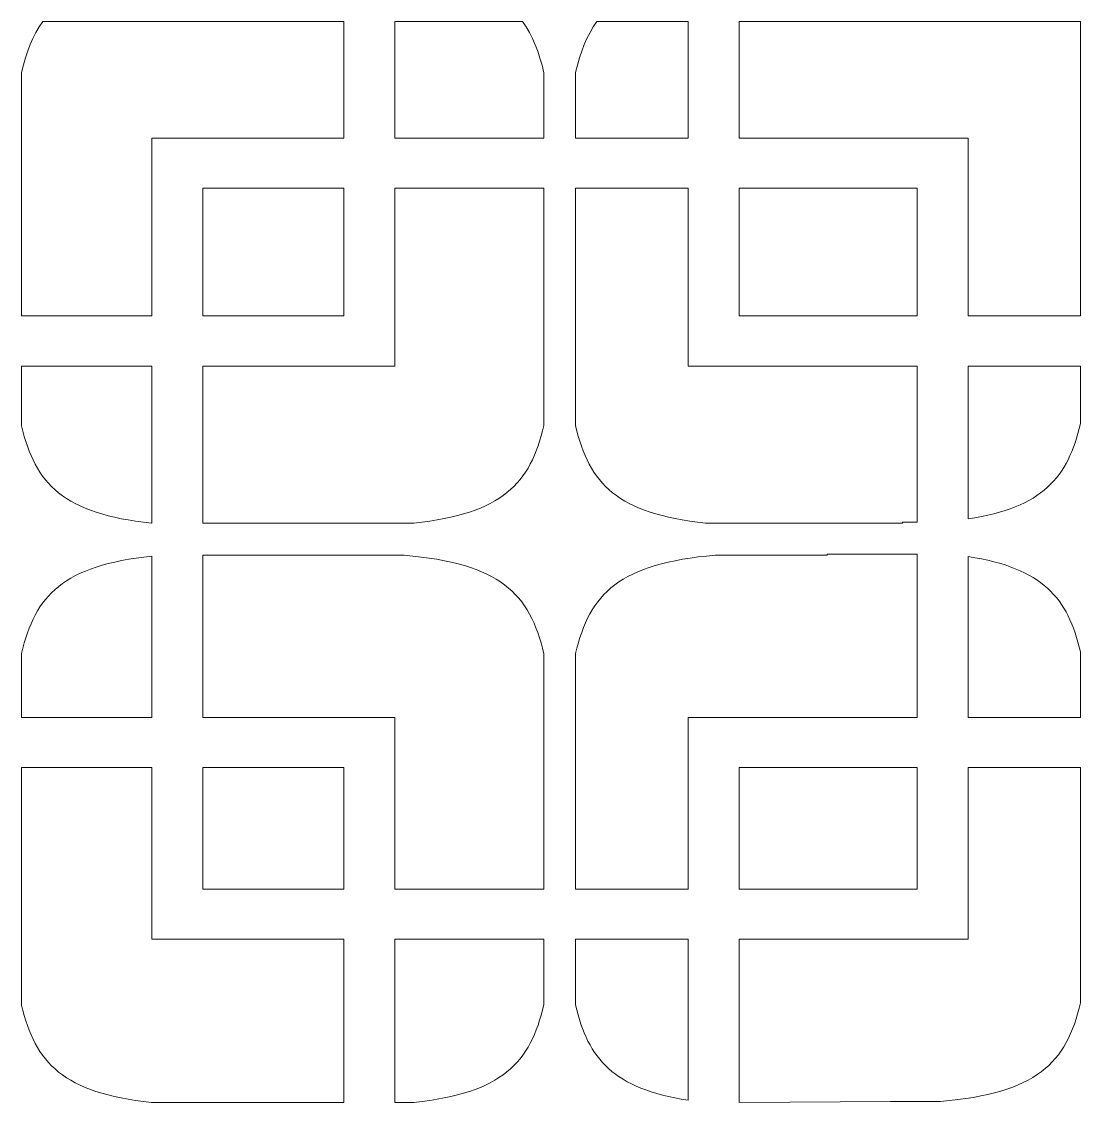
# Model space of a CAD drawing. Header units: millimetres. Extents: x -1200 to 1200, y -590 to 590.
# Drawn here: x -731 to -163, y 9 to 590 of the extents above; entities that cross this region are included whole.
import ezdxf

# ---------------------------------------------------------------- set-up
doc = ezdxf.new("R2010")
doc.units = ezdxf.units.MM
doc.header["$MEASUREMENT"] = 0
doc.layers.add('Layer 1', color=7, linetype='Continuous')

msp = doc.modelspace()

# ---------------------------------------------------------------- linework, layer by layer
at = {"layer": 'Layer 1', "color": 250, "lineweight": 20}
for points, knots in [([(-720.0131, 589.9961), (-720.0131, 589.9961), (-558.2731, 589.9961), (-558.2731, 589.9961), (-558.2731, 589.9961), (-558.2731, 527.3754), (-558.2731, 527.3754), (-558.2731, 527.3754), (-661.48, 527.3754), (-661.48, 527.3754), (-661.48, 527.3754), (-661.48, 431.7523), (-661.48, 431.7523), (-661.48, 431.7523), (-731.4806, 431.7523), (-731.4806, 431.7523), (-731.4806, 431.7523), (-731.4806, 562.7301), (-731.4806, 562.7301), (-731.4806, 562.7301), (-730.4956, 566.7383), (-730.4956, 566.7383), (-730.4956, 566.7383), (-729.4169, 570.5546), (-729.4169, 570.5546), (-729.4169, 570.5546), (-728.1975, 574.2029), (-728.1975, 574.2029), (-728.1975, 574.2029), (-726.8608, 577.6832), (-726.8608, 577.6832), (-726.8608, 577.6832), (-725.3833, 580.9954), (-725.3833, 580.9954), (-725.3833, 580.9954), (-723.7652, 584.1396), (-723.7652, 584.1396), (-723.7652, 584.1396), (-721.983, 587.1399), (-721.983, 587.1399), (-721.983, 587.1399), (-720.0131, 589.9961), (-720.0131, 589.9961)], [0, 0, 0, 0, 0.07142857, 0.07142857, 0.07142857, 0.14285714, 0.14285714, 0.14285714, 0.21428571, 0.21428571, 0.21428571, 0.28571429, 0.28571429, 0.28571429, 0.35714286, 0.35714286, 0.35714286, 0.42857143, 0.42857143, 0.42857143, 0.5, 0.5, 0.5, 0.57142857, 0.57142857, 0.57142857, 0.64285714, 0.64285714, 0.64285714, 0.71428571, 0.71428571, 0.71428571, 0.78571429, 0.78571429, 0.78571429, 0.85714286, 0.85714286, 0.85714286, 0.92857143, 0.92857143, 0.92857143, 1, 1, 1, 1]), ([(-530.8591, 589.9961), (-530.8591, 589.9961), (-462.3594, 589.9961), (-462.3594, 589.9961), (-462.3594, 589.9961), (-460.3895, 587.1159), (-460.3895, 587.1159), (-460.3895, 587.1159), (-458.5838, 584.1156), (-458.5838, 584.1156), (-458.5838, 584.1156), (-456.9657, 580.9234), (-456.9657, 580.9234), (-456.9657, 580.9234), (-455.4883, 577.5872), (-455.4883, 577.5872), (-455.4883, 577.5872), (-454.1282, 574.0589), (-454.1282, 574.0589), (-454.1282, 574.0589), (-452.9322, 570.3866), (-452.9322, 570.3866), (-452.9322, 570.3866), (-451.83, 566.5223), (-451.83, 566.5223), (-451.83, 566.5223), (-450.845, 562.514), (-450.845, 562.514), (-450.845, 562.514), (-450.845, 527.3754), (-450.845, 527.3754), (-450.845, 527.3754), (-530.8591, 527.3754), (-530.8591, 527.3754), (-530.8591, 527.3754), (-530.8591, 589.9961), (-530.8591, 589.9961)], [0, 0, 0, 0, 0.08333333, 0.08333333, 0.08333333, 0.16666667, 0.16666667, 0.16666667, 0.25, 0.25, 0.25, 0.33333333, 0.33333333, 0.33333333, 0.41666667, 0.41666667, 0.41666667, 0.5, 0.5, 0.5, 0.58333333, 0.58333333, 0.58333333, 0.66666667, 0.66666667, 0.66666667, 0.75, 0.75, 0.75, 0.83333333, 0.83333333, 0.83333333, 0.91666667, 0.91666667, 0.91666667, 1, 1, 1, 1]), ([(-422.282, 589.9961), (-422.282, 589.9961), (-373.3168, 589.9961), (-373.3168, 589.9961), (-373.3168, 589.9961), (-373.3168, 527.3754), (-373.3168, 527.3754), (-373.3168, 527.3754), (-433.7728, 527.3754), (-433.7728, 527.3754), (-433.7728, 527.3754), (-433.7728, 562.6581), (-433.7728, 562.6581), (-433.7728, 562.6581), (-432.7879, 566.6663), (-432.7879, 566.6663), (-432.7879, 566.6663), (-431.7092, 570.4826), (-431.7092, 570.4826), (-431.7092, 570.4826), (-430.4898, 574.1549), (-430.4898, 574.1549), (-430.4898, 574.1549), (-429.1531, 577.6352), (-429.1531, 577.6352), (-429.1531, 577.6352), (-427.6757, 580.9714), (-427.6757, 580.9714), (-427.6757, 580.9714), (-426.0341, 584.1396), (-426.0341, 584.1396), (-426.0341, 584.1396), (-424.2519, 587.1399), (-424.2519, 587.1399), (-424.2519, 587.1399), (-422.282, 589.9961), (-422.282, 589.9961)], [0, 0, 0, 0, 0.08333333, 0.08333333, 0.08333333, 0.16666667, 0.16666667, 0.16666667, 0.25, 0.25, 0.25, 0.33333333, 0.33333333, 0.33333333, 0.41666667, 0.41666667, 0.41666667, 0.5, 0.5, 0.5, 0.58333333, 0.58333333, 0.58333333, 0.66666667, 0.66666667, 0.66666667, 0.75, 0.75, 0.75, 0.83333333, 0.83333333, 0.83333333, 0.91666667, 0.91666667, 0.91666667, 1, 1, 1, 1]), ([(-345.9028, 589.9961), (-345.9028, 589.9961), (-162.5177, 589.9961), (-162.5177, 589.9961), (-162.5177, 589.9961), (-162.5177, 431.7523), (-162.5177, 431.7523), (-162.5177, 431.7523), (-222.8331, 431.7523), (-222.8331, 431.7523), (-222.8331, 431.7523), (-222.8331, 527.3754), (-222.8331, 527.3754), (-222.8331, 527.3754), (-345.9028, 527.3754), (-345.9028, 527.3754), (-345.9028, 527.3754), (-345.9028, 589.9961), (-345.9028, 589.9961)], [0, 0, 0, 0, 0.16666667, 0.16666667, 0.16666667, 0.33333333, 0.33333333, 0.33333333, 0.5, 0.5, 0.5, 0.66666667, 0.66666667, 0.66666667, 0.83333333, 0.83333333, 0.83333333, 1, 1, 1, 1]), ([(-634.066, 431.7523), (-634.066, 431.7523), (-558.2731, 431.7523), (-558.2731, 431.7523), (-558.2731, 431.7523), (-558.2731, 500.4694), (-558.2731, 500.4694), (-558.2731, 500.4694), (-634.066, 500.4694), (-634.066, 500.4694), (-634.066, 500.4694), (-634.066, 431.7523), (-634.066, 431.7523)], [0, 0, 0, 0, 0.25, 0.25, 0.25, 0.5, 0.5, 0.5, 0.75, 0.75, 0.75, 1, 1, 1, 1]), ([(-520.658, 320.408), (-520.658, 320.408), (-634.066, 320.408), (-634.066, 320.408), (-634.066, 320.408), (-634.066, 404.8223), (-634.066, 404.8223), (-634.066, 404.8223), (-530.8591, 404.8223), (-530.8591, 404.8223), (-530.8591, 404.8223), (-530.8591, 500.4694), (-530.8591, 500.4694), (-530.8591, 500.4694), (-450.8216, 500.4694), (-450.8216, 500.4694), (-450.8216, 500.4694), (-450.8216, 412.4788), (-450.8216, 412.4788), (-450.8216, 412.4788), (-450.845, 412.4788), (-450.845, 412.4788), (-450.845, 412.4788), (-450.845, 372.9479), (-450.845, 372.9479), (-450.845, 372.9479), (-451.5486, 370.0677), (-451.5486, 370.0677), (-451.5486, 370.0677), (-452.299, 367.2595), (-452.299, 367.2595), (-452.299, 367.2595), (-453.0963, 364.5233), (-453.0963, 364.5233), (-453.0963, 364.5233), (-453.964, 361.8831), (-453.964, 361.8831), (-453.964, 361.8831), (-454.902, 359.3389), (-454.902, 359.3389), (-454.902, 359.3389), (-455.887, 356.8907), (-455.887, 356.8907), (-455.887, 356.8907), (-456.9657, 354.5145), (-456.9657, 354.5145), (-456.9657, 354.5145), (-458.1148, 352.2104), (-458.1148, 352.2104), (-458.1148, 352.2104), (-459.3577, 350.0022), (-459.3577, 350.0022), (-459.3577, 350.0022), (-460.6944, 347.89), (-460.6944, 347.89), (-460.6944, 347.89), (-462.1014, 345.8259), (-462.1014, 345.8259), (-462.1014, 345.8259), (-463.6023, 343.8817), (-463.6023, 343.8817), (-463.6023, 343.8817), (-465.2204, 341.9856), (-465.2204, 341.9856), (-465.2204, 341.9856), (-466.9323, 340.1855), (-466.9323, 340.1855), (-466.9323, 340.1855), (-468.7614, 338.4573), (-468.7614, 338.4573), (-468.7614, 338.4573), (-470.7079, 336.8012), (-470.7079, 336.8012), (-470.7079, 336.8012), (-472.7715, 335.2411), (-472.7715, 335.2411), (-472.7715, 335.2411), (-474.9759, 333.729), (-474.9759, 333.729), (-474.9759, 333.729), (-477.2506, 332.3129), (-477.2506, 332.3129), (-477.2506, 332.3129), (-479.6895, 330.9688), (-479.6895, 330.9688), (-479.6895, 330.9688), (-482.2457, 329.6967), (-482.2457, 329.6967), (-482.2457, 329.6967), (-484.966, 328.5206), (-484.966, 328.5206), (-484.966, 328.5206), (-487.8035, 327.3925), (-487.8035, 327.3925), (-487.8035, 327.3925), (-490.8052, 326.3364), (-490.8052, 326.3364), (-490.8052, 326.3364), (-493.9711, 325.3524), (-493.9711, 325.3524), (-493.9711, 325.3524), (-497.2776, 324.4403), (-497.2776, 324.4403), (-497.2776, 324.4403), (-500.7483, 323.6002), (-500.7483, 323.6002), (-500.7483, 323.6002), (-504.3832, 322.8321), (-504.3832, 322.8321), (-504.3832, 322.8321), (-508.1822, 322.1121), (-508.1822, 322.1121), (-508.1822, 322.1121), (-512.1688, 321.4881), (-512.1688, 321.4881), (-512.1688, 321.4881), (-516.3196, 320.912), (-516.3196, 320.912), (-516.3196, 320.912), (-520.658, 320.408), (-520.658, 320.408)], [0, 0, 0, 0, 0.025, 0.025, 0.025, 0.05, 0.05, 0.05, 0.075, 0.075, 0.075, 0.1, 0.1, 0.1, 0.125, 0.125, 0.125, 0.15, 0.15, 0.15, 0.175, 0.175, 0.175, 0.2, 0.2, 0.2, 0.225, 0.225, 0.225, 0.25, 0.25, 0.25, 0.275, 0.275, 0.275, 0.3, 0.3, 0.3, 0.325, 0.325, 0.325, 0.35, 0.35, 0.35, 0.375, 0.375, 0.375, 0.4, 0.4, 0.4, 0.425, 0.425, 0.425, 0.45, 0.45, 0.45, 0.475, 0.475, 0.475, 0.5, 0.5, 0.5, 0.525, 0.525, 0.525, 0.55, 0.55, 0.55, 0.575, 0.575, 0.575, 0.6, 0.6, 0.6, 0.625, 0.625, 0.625, 0.65, 0.65, 0.65, 0.675, 0.675, 0.675, 0.7, 0.7, 0.7, 0.725, 0.725, 0.725, 0.75, 0.75, 0.75, 0.775, 0.775, 0.775, 0.8, 0.8, 0.8, 0.825, 0.825, 0.825, 0.85, 0.85, 0.85, 0.875, 0.875, 0.875, 0.9, 0.9, 0.9, 0.925, 0.925, 0.925, 0.95, 0.95, 0.95, 0.975, 0.975, 0.975, 1, 1, 1, 1]), ([(-258.1734, 320.408), (-258.1734, 320.408), (-364.0068, 320.408), (-364.0068, 320.408), (-364.0068, 320.408), (-368.3217, 320.912), (-368.3217, 320.912), (-368.3217, 320.912), (-372.4725, 321.4881), (-372.4725, 321.4881), (-372.4725, 321.4881), (-376.4357, 322.1121), (-376.4357, 322.1121), (-376.4357, 322.1121), (-380.2347, 322.8321), (-380.2347, 322.8321), (-380.2347, 322.8321), (-383.8696, 323.6002), (-383.8696, 323.6002), (-383.8696, 323.6002), (-387.3403, 324.4403), (-387.3403, 324.4403), (-387.3403, 324.4403), (-390.6469, 325.3524), (-390.6469, 325.3524), (-390.6469, 325.3524), (-393.7893, 326.3124), (-393.7893, 326.3124), (-393.7893, 326.3124), (-396.791, 327.3685), (-396.791, 327.3685), (-396.791, 327.3685), (-399.6285, 328.4966), (-399.6285, 328.4966), (-399.6285, 328.4966), (-402.3488, 329.6727), (-402.3488, 329.6727), (-402.3488, 329.6727), (-404.905, 330.9448), (-404.905, 330.9448), (-404.905, 330.9448), (-407.3438, 332.2889), (-407.3438, 332.2889), (-407.3438, 332.2889), (-409.642, 333.705), (-409.642, 333.705), (-409.642, 333.705), (-411.823, 335.1931), (-411.823, 335.1931), (-411.823, 335.1931), (-413.8866, 336.7532), (-413.8866, 336.7532), (-413.8866, 336.7532), (-415.833, 338.4093), (-415.833, 338.4093), (-415.833, 338.4093), (-417.6622, 340.1374), (-417.6622, 340.1374), (-417.6622, 340.1374), (-419.3741, 341.9376), (-419.3741, 341.9376), (-419.3741, 341.9376), (-420.9922, 343.8097), (-420.9922, 343.8097), (-420.9922, 343.8097), (-422.493, 345.7539), (-422.493, 345.7539), (-422.493, 345.7539), (-423.9236, 347.794), (-423.9236, 347.794), (-423.9236, 347.794), (-425.2368, 349.9302), (-425.2368, 349.9302), (-425.2368, 349.9302), (-426.4797, 352.1143), (-426.4797, 352.1143), (-426.4797, 352.1143), (-427.6288, 354.4185), (-427.6288, 354.4185), (-427.6288, 354.4185), (-428.7075, 356.7707), (-428.7075, 356.7707), (-428.7075, 356.7707), (-429.7159, 359.2429), (-429.7159, 359.2429), (-429.7159, 359.2429), (-430.6539, 361.763), (-430.6539, 361.763), (-430.6539, 361.763), (-431.5216, 364.4033), (-431.5216, 364.4033), (-431.5216, 364.4033), (-432.3424, 367.1155), (-432.3424, 367.1155), (-432.3424, 367.1155), (-433.0928, 369.8997), (-433.0928, 369.8997), (-433.0928, 369.8997), (-433.7728, 372.8039), (-433.7728, 372.8039), (-433.7728, 372.8039), (-433.7728, 500.4694), (-433.7728, 500.4694), (-433.7728, 500.4694), (-373.3168, 500.4694), (-373.3168, 500.4694), (-373.3168, 500.4694), (-373.3168, 404.8223), (-373.3168, 404.8223), (-373.3168, 404.8223), (-250.2471, 404.8223), (-250.2471, 404.8223), (-250.2471, 404.8223), (-250.2471, 320.912), (-250.2471, 320.912), (-250.2471, 320.912), (-258.1734, 320.912), (-258.1734, 320.912), (-258.1734, 320.912), (-258.1734, 320.408), (-258.1734, 320.408)], [0, 0, 0, 0, 0.025, 0.025, 0.025, 0.05, 0.05, 0.05, 0.075, 0.075, 0.075, 0.1, 0.1, 0.1, 0.125, 0.125, 0.125, 0.15, 0.15, 0.15, 0.175, 0.175, 0.175, 0.2, 0.2, 0.2, 0.225, 0.225, 0.225, 0.25, 0.25, 0.25, 0.275, 0.275, 0.275, 0.3, 0.3, 0.3, 0.325, 0.325, 0.325, 0.35, 0.35, 0.35, 0.375, 0.375, 0.375, 0.4, 0.4, 0.4, 0.425, 0.425, 0.425, 0.45, 0.45, 0.45, 0.475, 0.475, 0.475, 0.5, 0.5, 0.5, 0.525, 0.525, 0.525, 0.55, 0.55, 0.55, 0.575, 0.575, 0.575, 0.6, 0.6, 0.6, 0.625, 0.625, 0.625, 0.65, 0.65, 0.65, 0.675, 0.675, 0.675, 0.7, 0.7, 0.7, 0.725, 0.725, 0.725, 0.75, 0.75, 0.75, 0.775, 0.775, 0.775, 0.8, 0.8, 0.8, 0.825, 0.825, 0.825, 0.85, 0.85, 0.85, 0.875, 0.875, 0.875, 0.9, 0.9, 0.9, 0.925, 0.925, 0.925, 0.95, 0.95, 0.95, 0.975, 0.975, 0.975, 1, 1, 1, 1]), ([(-345.9028, 500.4694), (-345.9028, 500.4694), (-250.2471, 500.4694), (-250.2471, 500.4694), (-250.2471, 500.4694), (-250.2471, 431.7523), (-250.2471, 431.7523), (-250.2471, 431.7523), (-345.9028, 431.7523), (-345.9028, 431.7523), (-345.9028, 431.7523), (-345.9028, 500.4694), (-345.9028, 500.4694)], [0, 0, 0, 0, 0.25, 0.25, 0.25, 0.5, 0.5, 0.5, 0.75, 0.75, 0.75, 1, 1, 1, 1]), ([(-661.48, 320.408), (-661.48, 320.408), (-661.7379, 320.408), (-661.7379, 320.408), (-661.7379, 320.408), (-666.0529, 320.912), (-666.0529, 320.912), (-666.0529, 320.912), (-670.2037, 321.4881), (-670.2037, 321.4881), (-670.2037, 321.4881), (-674.1668, 322.1121), (-674.1668, 322.1121), (-674.1668, 322.1121), (-677.9659, 322.8081), (-677.9659, 322.8081), (-677.9659, 322.8081), (-681.6008, 323.6002), (-681.6008, 323.6002), (-681.6008, 323.6002), (-685.048, 324.4163), (-685.048, 324.4163), (-685.048, 324.4163), (-688.3546, 325.3284), (-688.3546, 325.3284), (-688.3546, 325.3284), (-691.497, 326.3124), (-691.497, 326.3124), (-691.497, 326.3124), (-694.4987, 327.3685), (-694.4987, 327.3685), (-694.4987, 327.3685), (-697.3597, 328.4726), (-697.3597, 328.4726), (-697.3597, 328.4726), (-700.0565, 329.6727), (-700.0565, 329.6727), (-700.0565, 329.6727), (-702.6361, 330.9448), (-702.6361, 330.9448), (-702.6361, 330.9448), (-705.0516, 332.2649), (-705.0516, 332.2649), (-705.0516, 332.2649), (-707.3732, 333.681), (-707.3732, 333.681), (-707.3732, 333.681), (-709.5306, 335.1691), (-709.5306, 335.1691), (-709.5306, 335.1691), (-711.5943, 336.7532), (-711.5943, 336.7532), (-711.5943, 336.7532), (-713.5407, 338.3853), (-713.5407, 338.3853), (-713.5407, 338.3853), (-715.3699, 340.0894), (-715.3699, 340.0894), (-715.3699, 340.0894), (-717.0818, 341.8896), (-717.0818, 341.8896), (-717.0818, 341.8896), (-718.6999, 343.7617), (-718.6999, 343.7617), (-718.6999, 343.7617), (-720.2008, 345.7299), (-720.2008, 345.7299), (-720.2008, 345.7299), (-721.6312, 347.77), (-721.6312, 347.77), (-721.6312, 347.77), (-722.9445, 349.8822), (-722.9445, 349.8822), (-722.9445, 349.8822), (-724.1873, 352.0903), (-724.1873, 352.0903), (-724.1873, 352.0903), (-725.3365, 354.3705), (-725.3365, 354.3705), (-725.3365, 354.3705), (-726.4152, 356.7227), (-726.4152, 356.7227), (-726.4152, 356.7227), (-727.4236, 359.1709), (-727.4236, 359.1709), (-727.4236, 359.1709), (-728.3616, 361.715), (-728.3616, 361.715), (-728.3616, 361.715), (-729.2293, 364.3313), (-729.2293, 364.3313), (-729.2293, 364.3313), (-730.0266, 367.0434), (-730.0266, 367.0434), (-730.0266, 367.0434), (-730.777, 369.8277), (-730.777, 369.8277), (-730.777, 369.8277), (-731.4806, 372.7079), (-731.4806, 372.7079), (-731.4806, 372.7079), (-731.4806, 404.8223), (-731.4806, 404.8223), (-731.4806, 404.8223), (-661.48, 404.8223), (-661.48, 404.8223), (-661.48, 404.8223), (-661.48, 320.408), (-661.48, 320.408)], [0, 0, 0, 0, 0.02777778, 0.02777778, 0.02777778, 0.05555556, 0.05555556, 0.05555556, 0.08333333, 0.08333333, 0.08333333, 0.11111111, 0.11111111, 0.11111111, 0.13888889, 0.13888889, 0.13888889, 0.16666667, 0.16666667, 0.16666667, 0.19444444, 0.19444444, 0.19444444, 0.22222222, 0.22222222, 0.22222222, 0.25, 0.25, 0.25, 0.27777778, 0.27777778, 0.27777778, 0.30555556, 0.30555556, 0.30555556, 0.33333333, 0.33333333, 0.33333333, 0.36111111, 0.36111111, 0.36111111, 0.38888889, 0.38888889, 0.38888889, 0.41666667, 0.41666667, 0.41666667, 0.44444444, 0.44444444, 0.44444444, 0.47222222, 0.47222222, 0.47222222, 0.5, 0.5, 0.5, 0.52777778, 0.52777778, 0.52777778, 0.55555556, 0.55555556, 0.55555556, 0.58333333, 0.58333333, 0.58333333, 0.61111111, 0.61111111, 0.61111111, 0.63888889, 0.63888889, 0.63888889, 0.66666667, 0.66666667, 0.66666667, 0.69444444, 0.69444444, 0.69444444, 0.72222222, 0.72222222, 0.72222222, 0.75, 0.75, 0.75, 0.77777778, 0.77777778, 0.77777778, 0.80555556, 0.80555556, 0.80555556, 0.83333333, 0.83333333, 0.83333333, 0.86111111, 0.86111111, 0.86111111, 0.88888889, 0.88888889, 0.88888889, 0.91666667, 0.91666667, 0.91666667, 0.94444444, 0.94444444, 0.94444444, 0.97222222, 0.97222222, 0.97222222, 1, 1, 1, 1]), ([(-222.8331, 322.6641), (-222.8331, 322.6641), (-219.1513, 323.2642), (-219.1513, 323.2642), (-219.1513, 323.2642), (-215.6571, 323.9363), (-215.6571, 323.9363), (-215.6571, 323.9363), (-212.2802, 324.6563), (-212.2802, 324.6563), (-212.2802, 324.6563), (-209.044, 325.4244), (-209.044, 325.4244), (-209.044, 325.4244), (-205.972, 326.2644), (-205.972, 326.2644), (-205.972, 326.2644), (-203.0172, 327.1765), (-203.0172, 327.1765), (-203.0172, 327.1765), (-200.2031, 328.1365), (-200.2031, 328.1365), (-200.2031, 328.1365), (-197.5063, 329.1687), (-197.5063, 329.1687), (-197.5063, 329.1687), (-194.9501, 330.2487), (-194.9501, 330.2487), (-194.9501, 330.2487), (-192.4877, 331.4008), (-192.4877, 331.4008), (-192.4877, 331.4008), (-190.1661, 332.6249), (-190.1661, 332.6249), (-190.1661, 332.6249), (-187.9618, 333.897), (-187.9618, 333.897), (-187.9618, 333.897), (-185.8747, 335.2411), (-185.8747, 335.2411), (-185.8747, 335.2411), (-183.8813, 336.6572), (-183.8813, 336.6572), (-183.8813, 336.6572), (-181.9818, 338.1453), (-181.9818, 338.1453), (-181.9818, 338.1453), (-180.1996, 339.6814), (-180.1996, 339.6814), (-180.1996, 339.6814), (-178.5111, 341.2895), (-178.5111, 341.2895), (-178.5111, 341.2895), (-176.9164, 342.9696), (-176.9164, 342.9696), (-176.9164, 342.9696), (-175.4156, 344.7218), (-175.4156, 344.7218), (-175.4156, 344.7218), (-173.9851, 346.5459), (-173.9851, 346.5459), (-173.9851, 346.5459), (-172.6718, 348.4181), (-172.6718, 348.4181), (-172.6718, 348.4181), (-171.4055, 350.3862), (-171.4055, 350.3862), (-171.4055, 350.3862), (-170.233, 352.4264), (-170.233, 352.4264), (-170.233, 352.4264), (-169.1308, 354.5145), (-169.1308, 354.5145), (-169.1308, 354.5145), (-168.099, 356.6987), (-168.099, 356.6987), (-168.099, 356.6987), (-167.114, 358.9309), (-167.114, 358.9309), (-167.114, 358.9309), (-166.2229, 361.259), (-166.2229, 361.259), (-166.2229, 361.259), (-165.3787, 363.6352), (-165.3787, 363.6352), (-165.3787, 363.6352), (-163.8544, 368.6516), (-163.8544, 368.6516), (-163.8544, 368.6516), (-162.5177, 373.98), (-162.5177, 373.98), (-162.5177, 373.98), (-162.5177, 404.8223), (-162.5177, 404.8223), (-162.5177, 404.8223), (-222.8331, 404.8223), (-222.8331, 404.8223), (-222.8331, 404.8223), (-222.8331, 322.6641), (-222.8331, 322.6641)], [0, 0, 0, 0, 0.03030303, 0.03030303, 0.03030303, 0.06060606, 0.06060606, 0.06060606, 0.09090909, 0.09090909, 0.09090909, 0.12121212, 0.12121212, 0.12121212, 0.15151515, 0.15151515, 0.15151515, 0.18181818, 0.18181818, 0.18181818, 0.21212121, 0.21212121, 0.21212121, 0.24242424, 0.24242424, 0.24242424, 0.27272727, 0.27272727, 0.27272727, 0.3030303, 0.3030303, 0.3030303, 0.33333333, 0.33333333, 0.33333333, 0.36363636, 0.36363636, 0.36363636, 0.39393939, 0.39393939, 0.39393939, 0.42424242, 0.42424242, 0.42424242, 0.45454545, 0.45454545, 0.45454545, 0.48484848, 0.48484848, 0.48484848, 0.51515152, 0.51515152, 0.51515152, 0.54545455, 0.54545455, 0.54545455, 0.57575758, 0.57575758, 0.57575758, 0.60606061, 0.60606061, 0.60606061, 0.63636364, 0.63636364, 0.63636364, 0.66666667, 0.66666667, 0.66666667, 0.6969697, 0.6969697, 0.6969697, 0.72727273, 0.72727273, 0.72727273, 0.75757576, 0.75757576, 0.75757576, 0.78787879, 0.78787879, 0.78787879, 0.81818182, 0.81818182, 0.81818182, 0.84848485, 0.84848485, 0.84848485, 0.87878788, 0.87878788, 0.87878788, 0.90909091, 0.90909091, 0.90909091, 0.93939394, 0.93939394, 0.93939394, 0.96969697, 0.96969697, 0.96969697, 1, 1, 1, 1]), ([(-731.4806, 216.0002), (-731.4806, 216.0002), (-731.4806, 250.3468), (-731.4806, 250.3468), (-731.4806, 250.3468), (-730.777, 253.227), (-730.777, 253.227), (-730.777, 253.227), (-730.0266, 256.0352), (-730.0266, 256.0352), (-730.0266, 256.0352), (-729.2293, 258.7474), (-729.2293, 258.7474), (-729.2293, 258.7474), (-728.3616, 261.3636), (-728.3616, 261.3636), (-728.3616, 261.3636), (-727.4236, 263.9078), (-727.4236, 263.9078), (-727.4236, 263.9078), (-726.4152, 266.356), (-726.4152, 266.356), (-726.4152, 266.356), (-725.3365, 268.7321), (-725.3365, 268.7321), (-725.3365, 268.7321), (-724.1639, 271.0123), (-724.1639, 271.0123), (-724.1639, 271.0123), (-722.921, 273.1965), (-722.921, 273.1965), (-722.921, 273.1965), (-721.6078, 275.3326), (-721.6078, 275.3326), (-721.6078, 275.3326), (-720.1773, 277.3728), (-720.1773, 277.3728), (-720.1773, 277.3728), (-718.653, 279.3409), (-718.653, 279.3409), (-718.653, 279.3409), (-717.0349, 281.2131), (-717.0349, 281.2131), (-717.0349, 281.2131), (-715.3464, 283.0132), (-715.3464, 283.0132), (-715.3464, 283.0132), (-713.4938, 284.7173), (-713.4938, 284.7173), (-713.4938, 284.7173), (-711.5474, 286.3735), (-711.5474, 286.3735), (-711.5474, 286.3735), (-709.4837, 287.9336), (-709.4837, 287.9336), (-709.4837, 287.9336), (-707.2794, 289.4217), (-707.2794, 289.4217), (-707.2794, 289.4217), (-704.9811, 290.8378), (-704.9811, 290.8378), (-704.9811, 290.8378), (-702.5423, 292.1819), (-702.5423, 292.1819), (-702.5423, 292.1819), (-699.9627, 293.43), (-699.9627, 293.43), (-699.9627, 293.43), (-697.2424, 294.6301), (-697.2424, 294.6301), (-697.2424, 294.6301), (-694.3814, 295.7341), (-694.3814, 295.7341), (-694.3814, 295.7341), (-691.3797, 296.7902), (-691.3797, 296.7902), (-691.3797, 296.7902), (-688.2138, 297.7743), (-688.2138, 297.7743), (-688.2138, 297.7743), (-684.9073, 298.6864), (-684.9073, 298.6864), (-684.9073, 298.6864), (-681.4132, 299.5024), (-681.4132, 299.5024), (-681.4132, 299.5024), (-677.7783, 300.2705), (-677.7783, 300.2705), (-677.7783, 300.2705), (-673.9558, 300.9905), (-673.9558, 300.9905), (-673.9558, 300.9905), (-669.9926, 301.6146), (-669.9926, 301.6146), (-669.9926, 301.6146), (-665.8184, 302.1906), (-665.8184, 302.1906), (-665.8184, 302.1906), (-661.48, 302.6706), (-661.48, 302.6706), (-661.48, 302.6706), (-661.48, 216.0002), (-661.48, 216.0002), (-661.48, 216.0002), (-731.4806, 216.0002), (-731.4806, 216.0002)], [0, 0, 0, 0, 0.02857143, 0.02857143, 0.02857143, 0.05714286, 0.05714286, 0.05714286, 0.08571429, 0.08571429, 0.08571429, 0.11428571, 0.11428571, 0.11428571, 0.14285714, 0.14285714, 0.14285714, 0.17142857, 0.17142857, 0.17142857, 0.2, 0.2, 0.2, 0.22857143, 0.22857143, 0.22857143, 0.25714286, 0.25714286, 0.25714286, 0.28571429, 0.28571429, 0.28571429, 0.31428571, 0.31428571, 0.31428571, 0.34285714, 0.34285714, 0.34285714, 0.37142857, 0.37142857, 0.37142857, 0.4, 0.4, 0.4, 0.42857143, 0.42857143, 0.42857143, 0.45714286, 0.45714286, 0.45714286, 0.48571429, 0.48571429, 0.48571429, 0.51428571, 0.51428571, 0.51428571, 0.54285714, 0.54285714, 0.54285714, 0.57142857, 0.57142857, 0.57142857, 0.6, 0.6, 0.6, 0.62857143, 0.62857143, 0.62857143, 0.65714286, 0.65714286, 0.65714286, 0.68571429, 0.68571429, 0.68571429, 0.71428571, 0.71428571, 0.71428571, 0.74285714, 0.74285714, 0.74285714, 0.77142857, 0.77142857, 0.77142857, 0.8, 0.8, 0.8, 0.82857143, 0.82857143, 0.82857143, 0.85714286, 0.85714286, 0.85714286, 0.88571429, 0.88571429, 0.88571429, 0.91428571, 0.91428571, 0.91428571, 0.94285714, 0.94285714, 0.94285714, 0.97142857, 0.97142857, 0.97142857, 1, 1, 1, 1]), ([(-450.8216, 211.6079), (-450.8216, 211.6079), (-450.8216, 123.6173), (-450.8216, 123.6173), (-450.8216, 123.6173), (-530.8591, 123.6173), (-530.8591, 123.6173), (-530.8591, 123.6173), (-530.8591, 216.0002), (-530.8591, 216.0002), (-530.8591, 216.0002), (-634.066, 216.0002), (-634.066, 216.0002), (-634.066, 216.0002), (-634.066, 303.1747), (-634.066, 303.1747), (-634.066, 303.1747), (-525.9579, 303.1747), (-525.9579, 303.1747), (-525.9579, 303.1747), (-521.2443, 302.7187), (-521.2443, 302.7187), (-521.2443, 302.7187), (-516.7183, 302.1906), (-516.7183, 302.1906), (-516.7183, 302.1906), (-512.4033, 301.6146), (-512.4033, 301.6146), (-512.4033, 301.6146), (-508.276, 300.9665), (-508.276, 300.9665), (-508.276, 300.9665), (-504.3128, 300.1985), (-504.3128, 300.1985), (-504.3128, 300.1985), (-500.5607, 299.4304), (-500.5607, 299.4304), (-500.5607, 299.4304), (-496.9727, 298.5424), (-496.9727, 298.5424), (-496.9727, 298.5424), (-493.5724, 297.5823), (-493.5724, 297.5823), (-493.5724, 297.5823), (-490.3127, 296.5742), (-490.3127, 296.5742), (-490.3127, 296.5742), (-487.2406, 295.4701), (-487.2406, 295.4701), (-487.2406, 295.4701), (-484.3093, 294.27), (-484.3093, 294.27), (-484.3093, 294.27), (-481.5421, 293.0219), (-481.5421, 293.0219), (-481.5421, 293.0219), (-478.9157, 291.6779), (-478.9157, 291.6779), (-478.9157, 291.6779), (-476.4298, 290.2618), (-476.4298, 290.2618), (-476.4298, 290.2618), (-474.1082, 288.7736), (-474.1082, 288.7736), (-474.1082, 288.7736), (-471.9038, 287.1895), (-471.9038, 287.1895), (-471.9038, 287.1895), (-469.8168, 285.5094), (-469.8168, 285.5094), (-469.8168, 285.5094), (-467.8703, 283.7812), (-467.8703, 283.7812), (-467.8703, 283.7812), (-466.0177, 281.9331), (-466.0177, 281.9331), (-466.0177, 281.9331), (-464.3058, 280.037), (-464.3058, 280.037), (-464.3058, 280.037), (-462.6877, 278.0208), (-462.6877, 278.0208), (-462.6877, 278.0208), (-461.1868, 275.9327), (-461.1868, 275.9327), (-461.1868, 275.9327), (-459.7798, 273.7725), (-459.7798, 273.7725), (-459.7798, 273.7725), (-458.4665, 271.4924), (-458.4665, 271.4924), (-458.4665, 271.4924), (-457.2471, 269.1402), (-457.2471, 269.1402), (-457.2471, 269.1402), (-456.1214, 266.692), (-456.1214, 266.692), (-456.1214, 266.692), (-455.0662, 264.1718), (-455.0662, 264.1718), (-455.0662, 264.1718), (-454.1047, 261.5316), (-454.1047, 261.5316), (-454.1047, 261.5316), (-453.1901, 258.8194), (-453.1901, 258.8194), (-453.1901, 258.8194), (-452.3459, 256.0112), (-452.3459, 256.0112), (-452.3459, 256.0112), (-451.572, 253.107), (-451.572, 253.107), (-451.572, 253.107), (-450.845, 250.1067), (-450.845, 250.1067), (-450.845, 250.1067), (-450.845, 211.6079), (-450.845, 211.6079), (-450.845, 211.6079), (-450.8216, 211.6079), (-450.8216, 211.6079)], [0, 0, 0, 0, 0.025, 0.025, 0.025, 0.05, 0.05, 0.05, 0.075, 0.075, 0.075, 0.1, 0.1, 0.1, 0.125, 0.125, 0.125, 0.15, 0.15, 0.15, 0.175, 0.175, 0.175, 0.2, 0.2, 0.2, 0.225, 0.225, 0.225, 0.25, 0.25, 0.25, 0.275, 0.275, 0.275, 0.3, 0.3, 0.3, 0.325, 0.325, 0.325, 0.35, 0.35, 0.35, 0.375, 0.375, 0.375, 0.4, 0.4, 0.4, 0.425, 0.425, 0.425, 0.45, 0.45, 0.45, 0.475, 0.475, 0.475, 0.5, 0.5, 0.5, 0.525, 0.525, 0.525, 0.55, 0.55, 0.55, 0.575, 0.575, 0.575, 0.6, 0.6, 0.6, 0.625, 0.625, 0.625, 0.65, 0.65, 0.65, 0.675, 0.675, 0.675, 0.7, 0.7, 0.7, 0.725, 0.725, 0.725, 0.75, 0.75, 0.75, 0.775, 0.775, 0.775, 0.8, 0.8, 0.8, 0.825, 0.825, 0.825, 0.85, 0.85, 0.85, 0.875, 0.875, 0.875, 0.9, 0.9, 0.9, 0.925, 0.925, 0.925, 0.95, 0.95, 0.95, 0.975, 0.975, 0.975, 1, 1, 1, 1]), ([(-298.6729, 303.6788), (-298.6729, 303.6788), (-250.2471, 303.6788), (-250.2471, 303.6788), (-250.2471, 303.6788), (-250.2471, 216.0002), (-250.2471, 216.0002), (-250.2471, 216.0002), (-373.3168, 216.0002), (-373.3168, 216.0002), (-373.3168, 216.0002), (-373.3168, 123.6173), (-373.3168, 123.6173), (-373.3168, 123.6173), (-433.7728, 123.6173), (-433.7728, 123.6173), (-433.7728, 123.6173), (-433.7728, 250.2747), (-433.7728, 250.2747), (-433.7728, 250.2747), (-433.0459, 253.251), (-433.0459, 253.251), (-433.0459, 253.251), (-432.272, 256.1552), (-432.272, 256.1552), (-432.272, 256.1552), (-431.4278, 258.9634), (-431.4278, 258.9634), (-431.4278, 258.9634), (-430.5132, 261.6756), (-430.5132, 261.6756), (-430.5132, 261.6756), (-429.5517, 264.2918), (-429.5517, 264.2918), (-429.5517, 264.2918), (-428.4965, 266.812), (-428.4965, 266.812), (-428.4965, 266.812), (-427.3474, 269.2362), (-427.3474, 269.2362), (-427.3474, 269.2362), (-426.1279, 271.5884), (-426.1279, 271.5884), (-426.1279, 271.5884), (-424.8147, 273.8445), (-424.8147, 273.8445), (-424.8147, 273.8445), (-423.4076, 276.0047), (-423.4076, 276.0047), (-423.4076, 276.0047), (-421.9068, 278.0928), (-421.9068, 278.0928), (-421.9068, 278.0928), (-420.2887, 280.085), (-420.2887, 280.085), (-420.2887, 280.085), (-418.5768, 282.0051), (-418.5768, 282.0051), (-418.5768, 282.0051), (-416.7241, 283.8292), (-416.7241, 283.8292), (-416.7241, 283.8292), (-414.7777, 285.5574), (-414.7777, 285.5574), (-414.7777, 285.5574), (-412.6906, 287.2135), (-412.6906, 287.2135), (-412.6906, 287.2135), (-410.4863, 288.7976), (-410.4863, 288.7976), (-410.4863, 288.7976), (-408.1412, 290.2858), (-408.1412, 290.2858), (-408.1412, 290.2858), (-405.6788, 291.7019), (-405.6788, 291.7019), (-405.6788, 291.7019), (-403.0523, 293.0459), (-403.0523, 293.0459), (-403.0523, 293.0459), (-400.2852, 294.294), (-400.2852, 294.294), (-400.2852, 294.294), (-397.3538, 295.4701), (-397.3538, 295.4701), (-397.3538, 295.4701), (-394.2817, 296.5742), (-394.2817, 296.5742), (-394.2817, 296.5742), (-391.0455, 297.6063), (-391.0455, 297.6063), (-391.0455, 297.6063), (-387.6217, 298.5664), (-387.6217, 298.5664), (-387.6217, 298.5664), (-384.0338, 299.4304), (-384.0338, 299.4304), (-384.0338, 299.4304), (-380.2817, 300.1985), (-380.2817, 300.1985), (-380.2817, 300.1985), (-376.3419, 300.9665), (-376.3419, 300.9665), (-376.3419, 300.9665), (-372.2146, 301.6146), (-372.2146, 301.6146), (-372.2146, 301.6146), (-367.8996, 302.2146), (-367.8996, 302.2146), (-367.8996, 302.2146), (-363.3971, 302.7187), (-363.3971, 302.7187), (-363.3971, 302.7187), (-358.6835, 303.1747), (-358.6835, 303.1747), (-358.6835, 303.1747), (-298.6729, 303.1747), (-298.6729, 303.1747), (-298.6729, 303.1747), (-298.6729, 303.6788), (-298.6729, 303.6788)], [0, 0, 0, 0, 0.025, 0.025, 0.025, 0.05, 0.05, 0.05, 0.075, 0.075, 0.075, 0.1, 0.1, 0.1, 0.125, 0.125, 0.125, 0.15, 0.15, 0.15, 0.175, 0.175, 0.175, 0.2, 0.2, 0.2, 0.225, 0.225, 0.225, 0.25, 0.25, 0.25, 0.275, 0.275, 0.275, 0.3, 0.3, 0.3, 0.325, 0.325, 0.325, 0.35, 0.35, 0.35, 0.375, 0.375, 0.375, 0.4, 0.4, 0.4, 0.425, 0.425, 0.425, 0.45, 0.45, 0.45, 0.475, 0.475, 0.475, 0.5, 0.5, 0.5, 0.525, 0.525, 0.525, 0.55, 0.55, 0.55, 0.575, 0.575, 0.575, 0.6, 0.6, 0.6, 0.625, 0.625, 0.625, 0.65, 0.65, 0.65, 0.675, 0.675, 0.675, 0.7, 0.7, 0.7, 0.725, 0.725, 0.725, 0.75, 0.75, 0.75, 0.775, 0.775, 0.775, 0.8, 0.8, 0.8, 0.825, 0.825, 0.825, 0.85, 0.85, 0.85, 0.875, 0.875, 0.875, 0.9, 0.9, 0.9, 0.925, 0.925, 0.925, 0.95, 0.95, 0.95, 0.975, 0.975, 0.975, 1, 1, 1, 1]), ([(-162.5177, 216.0002), (-162.5177, 216.0002), (-162.5177, 251.1388), (-162.5177, 251.1388), (-162.5177, 251.1388), (-163.8544, 256.4432), (-163.8544, 256.4432), (-163.8544, 256.4432), (-165.3787, 261.4596), (-165.3787, 261.4596), (-165.3787, 261.4596), (-166.2229, 263.8598), (-166.2229, 263.8598), (-166.2229, 263.8598), (-167.114, 266.1639), (-167.114, 266.1639), (-167.114, 266.1639), (-168.099, 268.4201), (-168.099, 268.4201), (-168.099, 268.4201), (-169.1308, 270.5803), (-169.1308, 270.5803), (-169.1308, 270.5803), (-170.233, 272.6924), (-170.233, 272.6924), (-170.233, 272.6924), (-171.4055, 274.7086), (-171.4055, 274.7086), (-171.4055, 274.7086), (-172.6718, 276.6767), (-172.6718, 276.6767), (-172.6718, 276.6767), (-173.9851, 278.5729), (-173.9851, 278.5729), (-173.9851, 278.5729), (-175.4156, 280.373), (-175.4156, 280.373), (-175.4156, 280.373), (-176.9164, 282.1251), (-176.9164, 282.1251), (-176.9164, 282.1251), (-178.5111, 283.8052), (-178.5111, 283.8052), (-178.5111, 283.8052), (-180.1996, 285.4134), (-180.1996, 285.4134), (-180.1996, 285.4134), (-181.9818, 286.9495), (-181.9818, 286.9495), (-181.9818, 286.9495), (-183.8813, 288.4376), (-183.8813, 288.4376), (-183.8813, 288.4376), (-185.8512, 289.8537), (-185.8512, 289.8537), (-185.8512, 289.8537), (-187.9618, 291.1978), (-187.9618, 291.1978), (-187.9618, 291.1978), (-190.1661, 292.4699), (-190.1661, 292.4699), (-190.1661, 292.4699), (-192.4877, 293.694), (-192.4877, 293.694), (-192.4877, 293.694), (-194.9501, 294.8461), (-194.9501, 294.8461), (-194.9501, 294.8461), (-197.5063, 295.9261), (-197.5063, 295.9261), (-197.5063, 295.9261), (-200.2031, 296.9583), (-200.2031, 296.9583), (-200.2031, 296.9583), (-203.0172, 297.9183), (-203.0172, 297.9183), (-203.0172, 297.9183), (-205.972, 298.8304), (-205.972, 298.8304), (-205.972, 298.8304), (-209.044, 299.6704), (-209.044, 299.6704), (-209.044, 299.6704), (-212.2802, 300.4625), (-212.2802, 300.4625), (-212.2802, 300.4625), (-215.6571, 301.1825), (-215.6571, 301.1825), (-215.6571, 301.1825), (-219.1513, 301.8306), (-219.1513, 301.8306), (-219.1513, 301.8306), (-222.8331, 302.4546), (-222.8331, 302.4546), (-222.8331, 302.4546), (-222.8331, 216.0002), (-222.8331, 216.0002), (-222.8331, 216.0002), (-162.5177, 216.0002), (-162.5177, 216.0002)], [0, 0, 0, 0, 0.03030303, 0.03030303, 0.03030303, 0.06060606, 0.06060606, 0.06060606, 0.09090909, 0.09090909, 0.09090909, 0.12121212, 0.12121212, 0.12121212, 0.15151515, 0.15151515, 0.15151515, 0.18181818, 0.18181818, 0.18181818, 0.21212121, 0.21212121, 0.21212121, 0.24242424, 0.24242424, 0.24242424, 0.27272727, 0.27272727, 0.27272727, 0.3030303, 0.3030303, 0.3030303, 0.33333333, 0.33333333, 0.33333333, 0.36363636, 0.36363636, 0.36363636, 0.39393939, 0.39393939, 0.39393939, 0.42424242, 0.42424242, 0.42424242, 0.45454545, 0.45454545, 0.45454545, 0.48484848, 0.48484848, 0.48484848, 0.51515152, 0.51515152, 0.51515152, 0.54545455, 0.54545455, 0.54545455, 0.57575758, 0.57575758, 0.57575758, 0.60606061, 0.60606061, 0.60606061, 0.63636364, 0.63636364, 0.63636364, 0.66666667, 0.66666667, 0.66666667, 0.6969697, 0.6969697, 0.6969697, 0.72727273, 0.72727273, 0.72727273, 0.75757576, 0.75757576, 0.75757576, 0.78787879, 0.78787879, 0.78787879, 0.81818182, 0.81818182, 0.81818182, 0.84848485, 0.84848485, 0.84848485, 0.87878788, 0.87878788, 0.87878788, 0.90909091, 0.90909091, 0.90909091, 0.93939394, 0.93939394, 0.93939394, 0.96969697, 0.96969697, 0.96969697, 1, 1, 1, 1]), ([(-558.2731, 9.0328), (-558.2731, 9.0328), (-661.7379, 9.0328), (-661.7379, 9.0328), (-661.7379, 9.0328), (-666.0529, 9.5368), (-666.0529, 9.5368), (-666.0529, 9.5368), (-670.2037, 10.1128), (-670.2037, 10.1128), (-670.2037, 10.1128), (-674.1668, 10.7369), (-674.1668, 10.7369), (-674.1668, 10.7369), (-677.9659, 11.4329), (-677.9659, 11.4329), (-677.9659, 11.4329), (-681.6008, 12.177), (-681.6008, 12.177), (-681.6008, 12.177), (-685.048, 13.0411), (-685.048, 13.0411), (-685.048, 13.0411), (-688.3546, 13.9531), (-688.3546, 13.9531), (-688.3546, 13.9531), (-691.5204, 14.9372), (-691.5204, 14.9372), (-691.5204, 14.9372), (-694.4987, 15.9933), (-694.4987, 15.9933), (-694.4987, 15.9933), (-697.3597, 17.0974), (-697.3597, 17.0974), (-697.3597, 17.0974), (-700.0565, 18.2974), (-700.0565, 18.2974), (-700.0565, 18.2974), (-702.6361, 19.5695), (-702.6361, 19.5695), (-702.6361, 19.5695), (-705.0516, 20.8897), (-705.0516, 20.8897), (-705.0516, 20.8897), (-707.3732, 22.3058), (-707.3732, 22.3058), (-707.3732, 22.3058), (-709.5306, 23.7939), (-709.5306, 23.7939), (-709.5306, 23.7939), (-711.5943, 25.354), (-711.5943, 25.354), (-711.5943, 25.354), (-713.5407, 27.0101), (-713.5407, 27.0101), (-713.5407, 27.0101), (-715.3699, 28.7142), (-715.3699, 28.7142), (-715.3699, 28.7142), (-717.0818, 30.5144), (-717.0818, 30.5144), (-717.0818, 30.5144), (-718.6999, 32.3865), (-718.6999, 32.3865), (-718.6999, 32.3865), (-720.2008, 34.3547), (-720.2008, 34.3547), (-720.2008, 34.3547), (-721.6312, 36.3948), (-721.6312, 36.3948), (-721.6312, 36.3948), (-722.9445, 38.507), (-722.9445, 38.507), (-722.9445, 38.507), (-724.1873, 40.6911), (-724.1873, 40.6911), (-724.1873, 40.6911), (-725.3365, 42.9953), (-725.3365, 42.9953), (-725.3365, 42.9953), (-726.4152, 45.3475), (-726.4152, 45.3475), (-726.4152, 45.3475), (-727.4236, 47.7957), (-727.4236, 47.7957), (-727.4236, 47.7957), (-728.3616, 50.3398), (-728.3616, 50.3398), (-728.3616, 50.3398), (-729.2293, 52.9561), (-729.2293, 52.9561), (-729.2293, 52.9561), (-730.0266, 55.6682), (-730.0266, 55.6682), (-730.0266, 55.6682), (-730.777, 58.4524), (-730.777, 58.4524), (-730.777, 58.4524), (-731.4806, 61.3327), (-731.4806, 61.3327), (-731.4806, 61.3327), (-731.4806, 189.0942), (-731.4806, 189.0942), (-731.4806, 189.0942), (-661.48, 189.0942), (-661.48, 189.0942), (-661.48, 189.0942), (-661.48, 96.6873), (-661.48, 96.6873), (-661.48, 96.6873), (-558.2731, 96.6873), (-558.2731, 96.6873), (-558.2731, 96.6873), (-558.2731, 9.0328), (-558.2731, 9.0328)], [0, 0, 0, 0, 0.02631579, 0.02631579, 0.02631579, 0.05263158, 0.05263158, 0.05263158, 0.07894737, 0.07894737, 0.07894737, 0.10526316, 0.10526316, 0.10526316, 0.13157895, 0.13157895, 0.13157895, 0.15789474, 0.15789474, 0.15789474, 0.18421053, 0.18421053, 0.18421053, 0.21052632, 0.21052632, 0.21052632, 0.23684211, 0.23684211, 0.23684211, 0.26315789, 0.26315789, 0.26315789, 0.28947368, 0.28947368, 0.28947368, 0.31578947, 0.31578947, 0.31578947, 0.34210526, 0.34210526, 0.34210526, 0.36842105, 0.36842105, 0.36842105, 0.39473684, 0.39473684, 0.39473684, 0.42105263, 0.42105263, 0.42105263, 0.44736842, 0.44736842, 0.44736842, 0.47368421, 0.47368421, 0.47368421, 0.5, 0.5, 0.5, 0.52631579, 0.52631579, 0.52631579, 0.55263158, 0.55263158, 0.55263158, 0.57894737, 0.57894737, 0.57894737, 0.60526316, 0.60526316, 0.60526316, 0.63157895, 0.63157895, 0.63157895, 0.65789474, 0.65789474, 0.65789474, 0.68421053, 0.68421053, 0.68421053, 0.71052632, 0.71052632, 0.71052632, 0.73684211, 0.73684211, 0.73684211, 0.76315789, 0.76315789, 0.76315789, 0.78947368, 0.78947368, 0.78947368, 0.81578947, 0.81578947, 0.81578947, 0.84210526, 0.84210526, 0.84210526, 0.86842105, 0.86842105, 0.86842105, 0.89473684, 0.89473684, 0.89473684, 0.92105263, 0.92105263, 0.92105263, 0.94736842, 0.94736842, 0.94736842, 0.97368421, 0.97368421, 0.97368421, 1, 1, 1, 1]), ([(-634.066, 123.6173), (-634.066, 123.6173), (-634.066, 189.0942), (-634.066, 189.0942), (-634.066, 189.0942), (-558.2731, 189.0942), (-558.2731, 189.0942), (-558.2731, 189.0942), (-558.2731, 123.6173), (-558.2731, 123.6173), (-558.2731, 123.6173), (-634.066, 123.6173), (-634.066, 123.6173)], [0, 0, 0, 0, 0.25, 0.25, 0.25, 0.5, 0.5, 0.5, 0.75, 0.75, 0.75, 1, 1, 1, 1]), ([(-250.2471, 189.0942), (-250.2471, 189.0942), (-250.2471, 123.6173), (-250.2471, 123.6173), (-250.2471, 123.6173), (-345.9028, 123.6173), (-345.9028, 123.6173), (-345.9028, 123.6173), (-345.9028, 189.0942), (-345.9028, 189.0942), (-345.9028, 189.0942), (-250.2471, 189.0942), (-250.2471, 189.0942)], [0, 0, 0, 0, 0.25, 0.25, 0.25, 0.5, 0.5, 0.5, 0.75, 0.75, 0.75, 1, 1, 1, 1]), ([(-345.9028, 9.0328), (-345.9028, 9.0328), (-345.9028, 96.6873), (-345.9028, 96.6873), (-345.9028, 96.6873), (-222.8331, 96.6873), (-222.8331, 96.6873), (-222.8331, 96.6873), (-222.8331, 189.0942), (-222.8331, 189.0942), (-222.8331, 189.0942), (-162.5177, 189.0942), (-162.5177, 189.0942), (-162.5177, 189.0942), (-162.5177, 101.0796), (-162.5177, 101.0796), (-162.5177, 101.0796), (-162.5177, 62.6048), (-162.5177, 62.6048), (-162.5177, 62.6048), (-163.2447, 59.6045), (-163.2447, 59.6045), (-163.2447, 59.6045), (-164.0185, 56.7003), (-164.0185, 56.7003), (-164.0185, 56.7003), (-164.8628, 53.8681), (-164.8628, 53.8681), (-164.8628, 53.8681), (-165.7539, 51.1559), (-165.7539, 51.1559), (-165.7539, 51.1559), (-166.7388, 48.5397), (-166.7388, 48.5397), (-166.7388, 48.5397), (-167.7941, 45.9955), (-167.7941, 45.9955), (-167.7941, 45.9955), (-168.9197, 43.5473), (-168.9197, 43.5473), (-168.9197, 43.5473), (-170.1392, 41.1952), (-170.1392, 41.1952), (-170.1392, 41.1952), (-171.4524, 38.939), (-171.4524, 38.939), (-171.4524, 38.939), (-172.8595, 36.7548), (-172.8595, 36.7548), (-172.8595, 36.7548), (-174.3603, 34.6667), (-174.3603, 34.6667), (-174.3603, 34.6667), (-175.9785, 32.6745), (-175.9785, 32.6745), (-175.9785, 32.6745), (-177.6904, 30.7544), (-177.6904, 30.7544), (-177.6904, 30.7544), (-179.5195, 28.9303), (-179.5195, 28.9303), (-179.5195, 28.9303), (-181.4659, 27.1781), (-181.4659, 27.1781), (-181.4659, 27.1781), (-183.5531, 25.522), (-183.5531, 25.522), (-183.5531, 25.522), (-185.7574, 23.9379), (-185.7574, 23.9379), (-185.7574, 23.9379), (-188.1025, 22.4498), (-188.1025, 22.4498), (-188.1025, 22.4498), (-190.5882, 21.0337), (-190.5882, 21.0337), (-190.5882, 21.0337), (-193.2147, 19.6895), (-193.2147, 19.6895), (-193.2147, 19.6895), (-195.982, 18.4175), (-195.982, 18.4175), (-195.982, 18.4175), (-198.8898, 17.2414), (-198.8898, 17.2414), (-198.8898, 17.2414), (-201.9853, 16.1373), (-201.9853, 16.1373), (-201.9853, 16.1373), (-205.2215, 15.1052), (-205.2215, 15.1052), (-205.2215, 15.1052), (-208.6453, 14.1692), (-208.6453, 14.1692), (-208.6453, 14.1692), (-212.2333, 13.2811), (-212.2333, 13.2811), (-212.2333, 13.2811), (-215.9855, 12.489), (-215.9855, 12.489), (-215.9855, 12.489), (-219.9486, 11.745), (-219.9486, 11.745), (-219.9486, 11.745), (-224.0525, 11.0969), (-224.0525, 11.0969), (-224.0525, 11.0969), (-228.3674, 10.4969), (-228.3674, 10.4969), (-228.3674, 10.4969), (-232.8935, 9.9928), (-232.8935, 9.9928), (-232.8935, 9.9928), (-237.6071, 9.5368), (-237.6071, 9.5368), (-237.6071, 9.5368), (-264.552, 9.4648), (-264.552, 9.4648), (-264.552, 9.4648), (-291.5439, 9.2728), (-291.5439, 9.2728), (-291.5439, 9.2728), (-318.6764, 9.1048), (-318.6764, 9.1048), (-318.6764, 9.1048), (-345.9028, 9.0328), (-345.9028, 9.0328)], [0, 0, 0, 0, 0.02380952, 0.02380952, 0.02380952, 0.04761905, 0.04761905, 0.04761905, 0.07142857, 0.07142857, 0.07142857, 0.0952381, 0.0952381, 0.0952381, 0.11904762, 0.11904762, 0.11904762, 0.14285714, 0.14285714, 0.14285714, 0.16666667, 0.16666667, 0.16666667, 0.19047619, 0.19047619, 0.19047619, 0.21428571, 0.21428571, 0.21428571, 0.23809524, 0.23809524, 0.23809524, 0.26190476, 0.26190476, 0.26190476, 0.28571429, 0.28571429, 0.28571429, 0.30952381, 0.30952381, 0.30952381, 0.33333333, 0.33333333, 0.33333333, 0.35714286, 0.35714286, 0.35714286, 0.38095238, 0.38095238, 0.38095238, 0.4047619, 0.4047619, 0.4047619, 0.42857143, 0.42857143, 0.42857143, 0.45238095, 0.45238095, 0.45238095, 0.47619048, 0.47619048, 0.47619048, 0.5, 0.5, 0.5, 0.52380952, 0.52380952, 0.52380952, 0.54761905, 0.54761905, 0.54761905, 0.57142857, 0.57142857, 0.57142857, 0.5952381, 0.5952381, 0.5952381, 0.61904762, 0.61904762, 0.61904762, 0.64285714, 0.64285714, 0.64285714, 0.66666667, 0.66666667, 0.66666667, 0.69047619, 0.69047619, 0.69047619, 0.71428571, 0.71428571, 0.71428571, 0.73809524, 0.73809524, 0.73809524, 0.76190476, 0.76190476, 0.76190476, 0.78571429, 0.78571429, 0.78571429, 0.80952381, 0.80952381, 0.80952381, 0.83333333, 0.83333333, 0.83333333, 0.85714286, 0.85714286, 0.85714286, 0.88095238, 0.88095238, 0.88095238, 0.9047619, 0.9047619, 0.9047619, 0.92857143, 0.92857143, 0.92857143, 0.95238095, 0.95238095, 0.95238095, 0.97619048, 0.97619048, 0.97619048, 1, 1, 1, 1]), ([(-520.658, 9.0328), (-520.658, 9.0328), (-530.8591, 9.0328), (-530.8591, 9.0328), (-530.8591, 9.0328), (-530.8591, 96.6873), (-530.8591, 96.6873), (-530.8591, 96.6873), (-450.845, 96.6873), (-450.845, 96.6873), (-450.845, 96.6873), (-450.845, 61.5727), (-450.845, 61.5727), (-450.845, 61.5727), (-451.5486, 58.6685), (-451.5486, 58.6685), (-451.5486, 58.6685), (-452.299, 55.8603), (-452.299, 55.8603), (-452.299, 55.8603), (-453.0963, 53.1481), (-453.0963, 53.1481), (-453.0963, 53.1481), (-453.964, 50.5079), (-453.964, 50.5079), (-453.964, 50.5079), (-454.902, 47.9637), (-454.902, 47.9637), (-454.902, 47.9637), (-455.887, 45.5155), (-455.887, 45.5155), (-455.887, 45.5155), (-456.9657, 43.1393), (-456.9657, 43.1393), (-456.9657, 43.1393), (-458.1148, 40.8351), (-458.1148, 40.8351), (-458.1148, 40.8351), (-459.3577, 38.627), (-459.3577, 38.627), (-459.3577, 38.627), (-460.6944, 36.4908), (-460.6944, 36.4908), (-460.6944, 36.4908), (-462.1014, 34.4507), (-462.1014, 34.4507), (-462.1014, 34.4507), (-463.6023, 32.4825), (-463.6023, 32.4825), (-463.6023, 32.4825), (-465.2204, 30.6104), (-465.2204, 30.6104), (-465.2204, 30.6104), (-466.9323, 28.8102), (-466.9323, 28.8102), (-466.9323, 28.8102), (-468.7614, 27.0821), (-468.7614, 27.0821), (-468.7614, 27.0821), (-470.7079, 25.426), (-470.7079, 25.426), (-470.7079, 25.426), (-472.7715, 23.8659), (-472.7715, 23.8659), (-472.7715, 23.8659), (-474.9759, 22.3538), (-474.9759, 22.3538), (-474.9759, 22.3538), (-477.2506, 20.9377), (-477.2506, 20.9377), (-477.2506, 20.9377), (-479.6895, 19.5935), (-479.6895, 19.5935), (-479.6895, 19.5935), (-482.2457, 18.3215), (-482.2457, 18.3215), (-482.2457, 18.3215), (-484.966, 17.1214), (-484.966, 17.1214), (-484.966, 17.1214), (-487.8035, 16.0173), (-487.8035, 16.0173), (-487.8035, 16.0173), (-490.8052, 14.9612), (-490.8052, 14.9612), (-490.8052, 14.9612), (-493.9711, 13.9771), (-493.9711, 13.9771), (-493.9711, 13.9771), (-497.2776, 13.0651), (-497.2776, 13.0651), (-497.2776, 13.0651), (-500.7483, 12.225), (-500.7483, 12.225), (-500.7483, 12.225), (-504.3832, 11.4569), (-504.3832, 11.4569), (-504.3832, 11.4569), (-508.1822, 10.7369), (-508.1822, 10.7369), (-508.1822, 10.7369), (-512.1688, 10.1128), (-512.1688, 10.1128), (-512.1688, 10.1128), (-516.3196, 9.5368), (-516.3196, 9.5368), (-516.3196, 9.5368), (-520.658, 9.0328), (-520.658, 9.0328)], [0, 0, 0, 0, 0.02777778, 0.02777778, 0.02777778, 0.05555556, 0.05555556, 0.05555556, 0.08333333, 0.08333333, 0.08333333, 0.11111111, 0.11111111, 0.11111111, 0.13888889, 0.13888889, 0.13888889, 0.16666667, 0.16666667, 0.16666667, 0.19444444, 0.19444444, 0.19444444, 0.22222222, 0.22222222, 0.22222222, 0.25, 0.25, 0.25, 0.27777778, 0.27777778, 0.27777778, 0.30555556, 0.30555556, 0.30555556, 0.33333333, 0.33333333, 0.33333333, 0.36111111, 0.36111111, 0.36111111, 0.38888889, 0.38888889, 0.38888889, 0.41666667, 0.41666667, 0.41666667, 0.44444444, 0.44444444, 0.44444444, 0.47222222, 0.47222222, 0.47222222, 0.5, 0.5, 0.5, 0.52777778, 0.52777778, 0.52777778, 0.55555556, 0.55555556, 0.55555556, 0.58333333, 0.58333333, 0.58333333, 0.61111111, 0.61111111, 0.61111111, 0.63888889, 0.63888889, 0.63888889, 0.66666667, 0.66666667, 0.66666667, 0.69444444, 0.69444444, 0.69444444, 0.72222222, 0.72222222, 0.72222222, 0.75, 0.75, 0.75, 0.77777778, 0.77777778, 0.77777778, 0.80555556, 0.80555556, 0.80555556, 0.83333333, 0.83333333, 0.83333333, 0.86111111, 0.86111111, 0.86111111, 0.88888889, 0.88888889, 0.88888889, 0.91666667, 0.91666667, 0.91666667, 0.94444444, 0.94444444, 0.94444444, 0.97222222, 0.97222222, 0.97222222, 1, 1, 1, 1]), ([(-433.7728, 61.4047), (-433.7728, 61.4047), (-433.7728, 96.6873), (-433.7728, 96.6873), (-433.7728, 96.6873), (-373.3168, 96.6873), (-373.3168, 96.6873), (-373.3168, 96.6873), (-373.3168, 10.2329), (-373.3168, 10.2329), (-373.3168, 10.2329), (-376.9985, 10.8329), (-376.9985, 10.8329), (-376.9985, 10.8329), (-380.5161, 11.5049), (-380.5161, 11.5049), (-380.5161, 11.5049), (-383.8931, 12.225), (-383.8931, 12.225), (-383.8931, 12.225), (-387.1058, 12.993), (-387.1058, 12.993), (-387.1058, 12.993), (-390.2013, 13.8331), (-390.2013, 13.8331), (-390.2013, 13.8331), (-393.1561, 14.7452), (-393.1561, 14.7452), (-393.1561, 14.7452), (-395.9936, 15.7053), (-395.9936, 15.7053), (-395.9936, 15.7053), (-398.6671, 16.7133), (-398.6671, 16.7133), (-398.6671, 16.7133), (-401.2466, 17.8174), (-401.2466, 17.8174), (-401.2466, 17.8174), (-403.6855, 18.9455), (-403.6855, 18.9455), (-403.6855, 18.9455), (-406.0306, 20.1696), (-406.0306, 20.1696), (-406.0306, 20.1696), (-408.235, 21.4417), (-408.235, 21.4417), (-408.235, 21.4417), (-410.3455, 22.7858), (-410.3455, 22.7858), (-410.3455, 22.7858), (-412.3389, 24.1779), (-412.3389, 24.1779), (-412.3389, 24.1779), (-414.2384, 25.666), (-414.2384, 25.666), (-414.2384, 25.666), (-416.0206, 27.1781), (-416.0206, 27.1781), (-416.0206, 27.1781), (-417.7091, 28.8102), (-417.7091, 28.8102), (-417.7091, 28.8102), (-419.3038, 30.4904), (-419.3038, 30.4904), (-419.3038, 30.4904), (-420.828, 32.2185), (-420.828, 32.2185), (-420.828, 32.2185), (-422.2351, 34.0426), (-422.2351, 34.0426), (-422.2351, 34.0426), (-423.5718, 35.9148), (-423.5718, 35.9148), (-423.5718, 35.9148), (-424.8381, 37.8829), (-424.8381, 37.8829), (-424.8381, 37.8829), (-426.0341, 39.899), (-426.0341, 39.899), (-426.0341, 39.899), (-427.1363, 41.9872), (-427.1363, 41.9872), (-427.1363, 41.9872), (-428.1682, 44.1714), (-428.1682, 44.1714), (-428.1682, 44.1714), (-429.1531, 46.4036), (-429.1531, 46.4036), (-429.1531, 46.4036), (-430.0442, 48.7317), (-430.0442, 48.7317), (-430.0442, 48.7317), (-430.9119, 51.1079), (-430.9119, 51.1079), (-430.9119, 51.1079), (-432.4362, 56.1003), (-432.4362, 56.1003), (-432.4362, 56.1003), (-433.7728, 61.4047), (-433.7728, 61.4047)], [0, 0, 0, 0, 0.03030303, 0.03030303, 0.03030303, 0.06060606, 0.06060606, 0.06060606, 0.09090909, 0.09090909, 0.09090909, 0.12121212, 0.12121212, 0.12121212, 0.15151515, 0.15151515, 0.15151515, 0.18181818, 0.18181818, 0.18181818, 0.21212121, 0.21212121, 0.21212121, 0.24242424, 0.24242424, 0.24242424, 0.27272727, 0.27272727, 0.27272727, 0.3030303, 0.3030303, 0.3030303, 0.33333333, 0.33333333, 0.33333333, 0.36363636, 0.36363636, 0.36363636, 0.39393939, 0.39393939, 0.39393939, 0.42424242, 0.42424242, 0.42424242, 0.45454545, 0.45454545, 0.45454545, 0.48484848, 0.48484848, 0.48484848, 0.51515152, 0.51515152, 0.51515152, 0.54545455, 0.54545455, 0.54545455, 0.57575758, 0.57575758, 0.57575758, 0.60606061, 0.60606061, 0.60606061, 0.63636364, 0.63636364, 0.63636364, 0.66666667, 0.66666667, 0.66666667, 0.6969697, 0.6969697, 0.6969697, 0.72727273, 0.72727273, 0.72727273, 0.75757576, 0.75757576, 0.75757576, 0.78787879, 0.78787879, 0.78787879, 0.81818182, 0.81818182, 0.81818182, 0.84848485, 0.84848485, 0.84848485, 0.87878788, 0.87878788, 0.87878788, 0.90909091, 0.90909091, 0.90909091, 0.93939394, 0.93939394, 0.93939394, 0.96969697, 0.96969697, 0.96969697, 1, 1, 1, 1])]:
    msp.add_open_spline(points, degree=3, knots=knots, dxfattribs=at)

doc.saveas('drawing.dxf')
